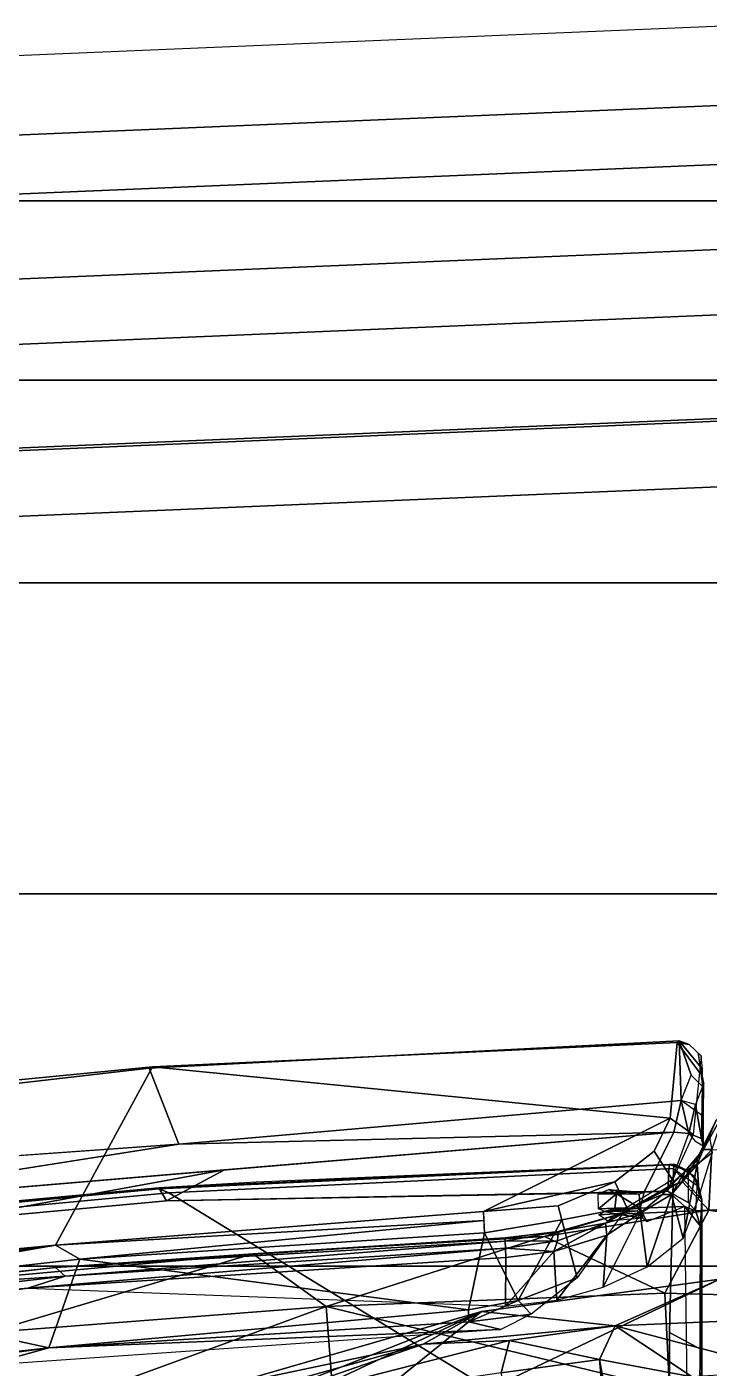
# Model space of a CAD drawing. Extents: x -14.5 to 14.5, y -12.2 to 16.5.
# Drawn here: x -1.718 to -0.827, y 5.116 to 6.867 of the extents above; entities that cross this region are included whole.
import ezdxf

# ---------------------------------------------------------------- set-up
doc = ezdxf.new("R2010")
doc.units = 0
doc.header["$MEASUREMENT"] = 0
for name, color, linetype in [('FABRIC', 80, 'Continuous'), ('SEAT-CHASSIS', 253, 'Continuous'), ('SEAT-FRAME', 253, 'Continuous')]:
    doc.layers.add(name, color=color, linetype=linetype)

msp = doc.modelspace()

# ---------------------------------------------------------------- linework, layer by layer
at = {"layer": 'FABRIC'}
for points in [[(-3.5525, 6.6396, 18.6655), (3.5525, 6.6396, 18.6655), (1.9197, 6.9039, 18.5487), (-1.9197, 6.9039, 18.5487)], [(-3.5525, 6.6396, 18.6655), (-4.6635, 6.4053, 18.7872), (4.6635, 6.4053, 18.7872), (3.5525, 6.6396, 18.6655)], [(-5.519, 6.1408, 18.9069), (5.519, 6.1408, 18.9069), (4.6635, 6.4053, 18.7872), (-4.6635, 6.4053, 18.7872)], [(-5.519, 6.1408, 18.9069), (-6.5711, 5.7348, 19.0807), (6.5711, 5.7348, 19.0807), (5.519, 6.1408, 18.9069)], [(-7.3471, 5.2487, 19.2604), (7.3471, 5.2487, 19.2604), (6.5711, 5.7348, 19.0807), (-6.5711, 5.7348, 19.0807)], [(-7.3471, 5.2487, 19.2604), (-7.9159, 4.7159, 19.4146), (7.9159, 4.7159, 19.4146), (7.3471, 5.2487, 19.2604)]]:
    msp.add_3dface(points, dxfattribs=at)
at = {"layer": 'SEAT-CHASSIS'}
for points in [[(-0.8689, 5.5405, 14.5007), (-1.5535, 5.5087, 14.5063), (-1.5582, 5.5073, 14.6325), (-0.866, 5.543, 14.6155)], [(-0.866, 5.543, 14.6155), (-1.5582, 5.5073, 14.6325), (-1.5194, 5.4081, 14.7223), (-0.8634, 5.4649, 14.7009)], [(-1.5535, 5.5087, 14.5063), (-1.5535, 5.5087, 14.5063), (-0.8689, 5.5405, 14.5007), (-0.8779, 5.4418, 14.2848)], [(-0.8397, 5.5016, 14.5032), (-0.8477, 5.4204, 14.3021), (-0.8779, 5.4418, 14.2848), (-0.8689, 5.5405, 14.5007)], [(-0.8689, 5.5405, 14.5007), (-0.866, 5.543, 14.6155), (-0.8529, 5.538, 14.5576), (-0.8689, 5.5405, 14.5007)], [(-0.8397, 5.5016, 14.5032), (-0.8689, 5.5405, 14.5007), (-0.8529, 5.538, 14.5576), (-0.8375, 5.5233, 14.5568)], [(-0.866, 5.543, 14.6155), (-0.8634, 5.4649, 14.7009), (-0.8504, 5.4979, 14.6612), (-0.866, 5.543, 14.6155)], [(-0.8357, 5.5057, 14.5951), (-0.8375, 5.5233, 14.5568), (-0.8529, 5.538, 14.5576), (-0.866, 5.543, 14.6155)], [(-0.8357, 5.5057, 14.5951), (-0.866, 5.543, 14.6155), (-0.8504, 5.4979, 14.6612), (-0.8355, 5.4832, 14.657)], [(-0.8411, 5.5266, 14.6074), (-0.8411, 5.5266, 14.6074), (-0.8355, 5.4832, 14.657), (-0.8338, 5.4881, 14.6335)], [(-2.0309, 5.2432, 14.0651), (-1.9309, 5.4723, 14.5135), (-1.5535, 5.5087, 14.5063), (-1.6802, 5.2763, 14.052)], [(-1.9309, 5.4723, 14.5135), (-1.8977, 5.4679, 14.6404), (-1.5582, 5.5073, 14.6325), (-1.5535, 5.5087, 14.5063)], [(-1.8977, 5.4679, 14.6404), (-1.82, 5.3866, 14.7234), (-1.5194, 5.4081, 14.7223), (-1.5582, 5.5073, 14.6325)], [(-1.1217, 5.32, 14.061), (-1.6802, 5.2763, 14.052), (-1.5535, 5.5087, 14.5063), (-0.8779, 5.4418, 14.2848)], [(-0.8504, 5.4979, 14.6612), (-0.8355, 5.4832, 14.657), (-0.8351, 5.4446, 14.6735), (-0.8634, 5.4649, 14.7009)], [(-0.8355, 5.4832, 14.657), (-0.8355, 5.4832, 14.657), (-0.8447, 5.4599, 14.6903), (-0.8369, 5.4153, 14.6993)], [(-0.8355, 5.4832, 14.657), (-0.8355, 5.4832, 14.657), (-0.8369, 5.4153, 14.6993), (-0.8348, 5.4059, 14.6899)], [(-0.8355, 5.4832, 14.657), (-0.8355, 5.4832, 14.657), (-0.8348, 5.4059, 14.6899), (-0.8338, 5.4881, 14.6335)], [(-0.8731, 5.4238, 14.7206), (-0.8731, 5.4238, 14.7206), (-0.8634, 5.4649, 14.7009), (-1.5194, 5.4081, 14.7223)], [(-0.8731, 5.4238, 14.7206), (-0.8731, 5.4238, 14.7206), (-0.8533, 5.4218, 14.7157), (-0.8634, 5.4649, 14.7009)], [(-0.8634, 5.4649, 14.7009), (-0.8634, 5.4649, 14.7009), (-0.8533, 5.4218, 14.7157), (-0.8447, 5.4599, 14.6903)], [(-0.8369, 5.4153, 14.6993), (-0.8369, 5.4153, 14.6993), (-0.8447, 5.4599, 14.6903), (-0.8533, 5.4218, 14.7157)], [(-0.8987, 5.399, 14.1999), (-0.9499, 5.359, 14.1251), (-1.1217, 5.32, 14.061), (-0.8779, 5.4418, 14.2848)], [(-0.8748, 5.3613, 14.1953), (-0.8987, 5.399, 14.1999), (-0.8779, 5.4418, 14.2848), (-0.8477, 5.4204, 14.3021)], [(-0.8731, 5.4238, 14.7206), (-0.8731, 5.4238, 14.7206), (-1.5194, 5.4081, 14.7223), (-2.0462, 5.3249, 14.7386)], [(-0.8731, 5.4238, 14.7206), (-1.4596, 5.3744, 14.7296), (-1.5353, 5.3341, 14.6865), (-0.9118, 5.3453, 14.6289)], [(-0.8809, 5.3465, 14.6292), (-0.8533, 5.4218, 14.7157), (-0.8731, 5.4238, 14.7206), (-0.9118, 5.3453, 14.6289)], [(-1.5194, 5.4081, 14.7223), (-1.5194, 5.4081, 14.7223), (-2.1206, 5.365, 14.7245), (-2.5731, 5.2418, 14.7548)], [(-0.8748, 5.3613, 14.1953), (-0.9346, 5.3251, 14.1142), (-0.9499, 5.359, 14.1251), (-0.8987, 5.399, 14.1999)], [(-1.0242, 5.3275, 14.0717), (-1.0242, 5.3275, 14.0717), (-1.1217, 5.32, 14.061), (-0.9499, 5.359, 14.1251)], [(-1.0192, 5.3092, 14.0613), (-1.0242, 5.3275, 14.0717), (-0.9499, 5.359, 14.1251), (-0.9346, 5.3251, 14.1142)], [(-0.972, 5.3432, 14.6362), (-0.972, 5.3432, 14.6362), (-0.9578, 5.3488, 14.6403), (-0.9477, 5.3432, 14.6336)], [(-0.9714, 5.3237, 14.6285), (-0.9714, 5.3237, 14.6285), (-0.9719, 5.3428, 14.636), (-0.9477, 5.3432, 14.6336)], [(-0.9499, 5.3246, 14.6257), (-0.9499, 5.3246, 14.6257), (-0.9714, 5.3237, 14.6285), (-0.9477, 5.3432, 14.6336)], [(-0.9185, 5.3426, 14.6277), (-0.9185, 5.3426, 14.6277), (-0.9477, 5.3432, 14.6336), (-0.9578, 5.3488, 14.6403)], [(-0.9578, 5.3488, 14.6403), (-0.9578, 5.3488, 14.6403), (-0.9118, 5.3453, 14.6289), (-0.9185, 5.3426, 14.6277)], [(-0.9477, 5.3432, 14.6336), (-0.9477, 5.3432, 14.6336), (-0.917, 5.3245, 14.6167), (-0.9499, 5.3246, 14.6257)], [(-0.917, 5.3245, 14.6167), (-0.917, 5.3245, 14.6167), (-0.9477, 5.3432, 14.6336), (-0.9185, 5.3426, 14.6277)], [(-0.9185, 5.3426, 14.6277), (-0.9185, 5.3426, 14.6277), (-0.9118, 5.3453, 14.6289), (-0.917, 5.3245, 14.6167)], [(-0.917, 5.3245, 14.6167), (-0.9118, 5.3453, 14.6289), (-0.8809, 5.3465, 14.6292), (-0.8587, 5.3265, 14.6167)], [(-1.0192, 5.3092, 14.0613), (-1.1204, 5.2923, 14.04), (-1.1217, 5.32, 14.061), (-1.0242, 5.3275, 14.0717)], [(-1.0192, 5.3092, 14.0613), (-1.0192, 5.3092, 14.0613), (-0.9346, 5.3251, 14.1142), (-0.9991, 5.2334, 14.0635)], [(-0.9714, 5.3237, 14.6285), (-0.9714, 5.3237, 14.6285), (-0.9499, 5.3246, 14.6257), (-0.9633, 5.32, 14.6274)], [(-0.9633, 5.32, 14.6274), (-0.9633, 5.32, 14.6274), (-0.9499, 5.3246, 14.6257), (-0.917, 5.3245, 14.6167)], [(-0.917, 5.3245, 14.6167), (-0.917, 5.3245, 14.6167), (-0.9211, 5.321, 14.6174), (-0.9633, 5.32, 14.6274)], [(-0.9211, 5.321, 14.6174), (-0.9211, 5.321, 14.6174), (-0.917, 5.3245, 14.6167), (-0.9136, 5.3113, 14.6177)], [(-0.9085, 5.3067, 14.6181), (-0.9085, 5.3067, 14.6181), (-0.917, 5.3245, 14.6167), (-0.8587, 5.3265, 14.6167)], [(-0.9085, 5.3067, 14.6181), (-0.9085, 5.3067, 14.6181), (-0.9136, 5.3113, 14.6177), (-0.917, 5.3245, 14.6167)], [(-1.1217, 5.32, 14.061), (-1.1217, 5.32, 14.061), (-1.1212, 5.3084, 14.0475), (-1.6802, 5.2763, 14.052)], [(-1.6485, 5.2578, 14.0407), (-1.6485, 5.2578, 14.0407), (-1.6802, 5.2763, 14.052), (-1.1212, 5.3084, 14.0475)], [(-1.1212, 5.3084, 14.0475), (-1.1212, 5.3084, 14.0475), (-1.1204, 5.2923, 14.04), (-1.6485, 5.2578, 14.0407)], [(-1.0192, 5.3092, 14.0613), (-1.0192, 5.3092, 14.0613), (-1.0762, 5.2037, 14.028), (-1.1204, 5.2923, 14.04)], [(-1.0192, 5.3092, 14.0613), (-1.0192, 5.3092, 14.0613), (-0.9991, 5.2334, 14.0635), (-1.0762, 5.2037, 14.028)], [(-0.9711, 5.3155, 14.6287), (-0.9711, 5.3155, 14.6287), (-0.9633, 5.32, 14.6274), (-0.949, 5.317, 14.6251)], [(-0.9591, 5.3074, 14.6331), (-0.9591, 5.3074, 14.6331), (-0.9711, 5.3155, 14.6287), (-0.949, 5.317, 14.6251)], [(-0.9211, 5.321, 14.6174), (-0.9211, 5.321, 14.6174), (-0.949, 5.317, 14.6251), (-0.9633, 5.32, 14.6274)], [(-0.949, 5.317, 14.6251), (-0.949, 5.317, 14.6251), (-0.9136, 5.3113, 14.6177), (-0.9591, 5.3074, 14.6331)], [(-0.9211, 5.321, 14.6174), (-0.9211, 5.321, 14.6174), (-0.9136, 5.3113, 14.6177), (-0.949, 5.317, 14.6251)], [(-1.1204, 5.2923, 14.04), (-1.1204, 5.2923, 14.04), (-1.1412, 5.1917, 14.0179), (-1.6485, 5.2578, 14.0407)], [(-1.1412, 5.1917, 14.0179), (-1.1412, 5.1917, 14.0179), (-1.1204, 5.2923, 14.04), (-1.0762, 5.2037, 14.028)], [(-2.2584, 5.1981, 14.0552), (-2.2584, 5.1981, 14.0552), (-2.0309, 5.2432, 14.0651), (-1.6802, 5.2763, 14.052)], [(-2.2584, 5.1981, 14.0552), (-2.2584, 5.1981, 14.0552), (-1.6802, 5.2763, 14.052), (-2.0275, 5.2156, 14.0438)], [(-2.0275, 5.2156, 14.0438), (-2.0275, 5.2156, 14.0438), (-1.6802, 5.2763, 14.052), (-1.6485, 5.2578, 14.0407)], [(-2.0275, 5.2156, 14.0438), (-2.0275, 5.2156, 14.0438), (-1.6485, 5.2578, 14.0407), (-1.6892, 5.1419, 14.0142)], [(-1.6485, 5.2578, 14.0407), (-1.6485, 5.2578, 14.0407), (-1.1412, 5.1917, 14.0179), (-1.6892, 5.1419, 14.0142)], [(-1.0762, 5.2037, 14.028), (-1.0762, 5.2037, 14.028), (-0.9991, 5.2334, 14.0635), (-1.0594, 5.1862, 14.0235)], [(-2.3631, 5.0661, 14.0272), (-2.3631, 5.0661, 14.0272), (-2.0275, 5.2156, 14.0438), (-1.6892, 5.1419, 14.0142)], [(-1.1407, 5.176, 14.0106), (-1.1407, 5.176, 14.0106), (-1.1412, 5.1917, 14.0179), (-1.0762, 5.2037, 14.028)], [(-1.1407, 5.176, 14.0106), (-1.1407, 5.176, 14.0106), (-1.0762, 5.2037, 14.028), (-1.0594, 5.1862, 14.0235)], [(-1.1407, 5.176, 14.0106), (-1.1407, 5.176, 14.0106), (-1.6892, 5.1419, 14.0142), (-1.1412, 5.1917, 14.0179)], [(-1.0594, 5.1862, 14.0235), (-1.0594, 5.1862, 14.0235), (-1.0987, 5.1661, 13.9975), (-1.1407, 5.176, 14.0106)], [(-1.6892, 5.1419, 14.0142), (-1.6892, 5.1419, 14.0142), (-1.0987, 5.1661, 13.9975), (-1.7728, 5.1191, 13.9992)], [(-1.0987, 5.1661, 13.9975), (-1.0987, 5.1661, 13.9975), (-1.6892, 5.1419, 14.0142), (-1.1407, 5.176, 14.0106)], [(-2.3631, 5.0661, 14.0272), (-2.3631, 5.0661, 14.0272), (-1.6892, 5.1419, 14.0142), (-2.2068, 5.0722, 14.0163)], [(-1.6892, 5.1419, 14.0142), (-1.6892, 5.1419, 14.0142), (-1.7728, 5.1191, 13.9992), (-2.2068, 5.0722, 14.0163)]]:
    msp.add_3dface(points, dxfattribs=at)
at = {"layer": 'SEAT-CHASSIS', "invisible_edges": 9}
for points in [[(-0.8369, 5.4153, 14.6993), (-0.8369, 5.4153, 14.6993), (-0.8533, 5.4218, 14.7157), (-0.8455, 5.4121, 14.7086)], [(-0.8455, 5.4121, 14.7086), (-0.8455, 5.4121, 14.7086), (-0.8348, 5.4059, 14.6899), (-0.8369, 5.4153, 14.6993)]]:
    msp.add_3dface(points, dxfattribs=at)
at = {"layer": 'SEAT-FRAME'}
for points in [[(0, 7.0018, 17.8443), (-1.9197, 6.9209, 17.9195), (-1.9197, 6.8214, 17.9451), (0, 6.9022, 17.8699)], [(-1.9197, 6.7172, 18.4701), (0, 6.7981, 18.3948), (0, 6.9848, 18.4735), (-1.9197, 6.9039, 18.5487)], [(0, 6.9023, 17.8698), (0, 6.7214, 17.8579), (-1.9197, 6.6405, 17.9332), (-1.9197, 6.8214, 17.9451)], [(-1.9197, 6.7172, 18.4701), (-1.9197, 6.3053, 18.107), (0, 6.3862, 18.0317), (0, 6.7981, 18.3948)], [(0, 6.7214, 17.8579), (0, 6.6102, 17.7147), (-1.9197, 6.5293, 17.7899), (-1.9197, 6.6405, 17.9332)], [(0, 6.6102, 17.7147), (0, 6.5249, 17.6096), (-1.9197, 6.444, 17.6848), (-1.9197, 6.5293, 17.7899)], [(0, 6.5249, 17.6096), (0, 6.3896, 17.6087), (-1.9197, 6.3087, 17.684), (-1.9197, 6.444, 17.6848)], [(-1.9197, 6.3087, 17.684), (0, 6.3896, 17.6087), (0, 6.3004, 17.8195), (-1.9197, 6.2196, 17.8948)], [(-1.9197, 6.2196, 17.8948), (0, 6.3004, 17.8195), (0, 6.3862, 18.0317), (-1.9197, 6.3053, 18.107)], [(-0.8235, 5.401, 14.1969), (-0.8235, 5.401, 14.1969), (-0.8345, 5.4008, 14.2053), (-0.807, 5.4507, 14.2973)], [(-0.8345, 5.4008, 14.2053), (-0.8345, 5.4008, 14.2053), (-0.818, 5.4394, 14.2863), (-0.807, 5.4507, 14.2973)], [(-0.818, 5.4394, 14.2863), (-0.818, 5.4394, 14.2863), (-0.8345, 5.4008, 14.2053), (-0.8424, 5.3897, 14.2095)], [(-0.8424, 5.3897, 14.2095), (-0.8424, 5.3897, 14.2095), (-0.8264, 5.42, 14.2846), (-0.818, 5.4394, 14.2863)], [(-0.8264, 5.42, 14.2846), (-0.8264, 5.42, 14.2846), (-0.8426, 5.3817, 14.2137), (-0.8225, 5.3973, 14.3342)], [(-0.8424, 5.3897, 14.2095), (-0.8424, 5.3897, 14.2095), (-0.8426, 5.3817, 14.2137), (-0.8264, 5.42, 14.2846)], [(-0.8274, 5.3216, 14.0458), (-0.8274, 5.3216, 14.0458), (-0.862, 5.3591, 14.1176), (-0.8235, 5.401, 14.1969)], [(-0.8345, 5.4008, 14.2053), (-0.8345, 5.4008, 14.2053), (-0.8235, 5.401, 14.1969), (-0.862, 5.3591, 14.1176)], [(-0.862, 5.3591, 14.1176), (-0.862, 5.3591, 14.1176), (-0.8591, 5.3717, 14.1618), (-0.8345, 5.4008, 14.2053)], [(-0.8591, 5.3717, 14.1618), (-0.8591, 5.3717, 14.1618), (-0.8424, 5.3897, 14.2095), (-0.8345, 5.4008, 14.2053)], [(-0.8225, 5.3973, 14.3342), (-0.8225, 5.3973, 14.3342), (-0.8426, 5.3817, 14.2137), (-0.8399, 5.3403, 14.2151)], [(0, 5.3601, 14.1043), (0, 5.3601, 14.1043), (-0.8274, 5.3216, 14.0458), (-0.8235, 5.401, 14.1969)], [(-1.545, 5.3497, 14.7367), (-0.8718, 5.3813, 14.7309), (-0.8792, 5.3816, 14.7142), (-1.5452, 5.3509, 14.7278)], [(-1.5452, 5.3509, 14.7278), (-0.8792, 5.3816, 14.7142), (-1.4182, 5.3584, 14.7199), (-1.5452, 5.3509, 14.7278)], [(-0.8792, 5.3816, 14.7142), (-0.8809, 5.3465, 14.6292), (-1.5353, 5.3341, 14.6865), (-1.5452, 5.3509, 14.7278)], [(-0.8718, 5.3813, 14.7309), (-1.545, 5.3497, 14.7367), (-1.5322, 5.3444, 14.7458), (-0.8734, 5.3762, 14.7384)], [(-0.8789, 5.1619, 14.8265), (-0.8734, 5.3762, 14.7384), (-1.5322, 5.3444, 14.7458), (-0.8787, 4.9444, 14.8929)], [(-0.8542, 5.3731, 14.7139), (-0.8542, 5.332, 14.6198), (-0.8809, 5.3465, 14.6292), (-0.8792, 5.3816, 14.7142)], [(-0.8718, 5.3813, 14.7309), (-0.8718, 5.3813, 14.7309), (-0.8542, 5.3731, 14.7139), (-0.8792, 5.3816, 14.7142)], [(-0.8789, 5.1619, 14.8265), (-0.8366, 5.1394, 14.7893), (-0.8367, 5.3353, 14.7112), (-0.8734, 5.3762, 14.7384)], [(-0.876, 5.3422, 14.1445), (-0.876, 5.3422, 14.1445), (-0.8608, 5.2854, 14.1571), (-0.8426, 5.3817, 14.2137)], [(-0.8591, 5.3717, 14.1618), (-0.8591, 5.3717, 14.1618), (-0.876, 5.3422, 14.1445), (-0.8426, 5.3817, 14.2137)], [(-0.8424, 5.3539, 14.7269), (-0.8464, 5.3664, 14.7234), (-0.8718, 5.3813, 14.7309), (-0.8734, 5.3762, 14.7384)], [(-0.8542, 5.3731, 14.7139), (-0.8718, 5.3813, 14.7309), (-0.8464, 5.3664, 14.7234), (-0.8423, 5.3585, 14.7128)], [(-0.8608, 5.2854, 14.1571), (-0.8608, 5.2854, 14.1571), (-0.8398, 5.3397, 14.2152), (-0.8426, 5.3817, 14.2137)], [(-0.8426, 5.3817, 14.2137), (-0.8426, 5.3817, 14.2137), (-0.8424, 5.3897, 14.2095), (-0.8591, 5.3717, 14.1618)], [(-1.4596, 5.3744, 14.7296), (-2.0462, 5.3249, 14.7386), (-2.2278, 5.2545, 14.7024), (-1.8292, 5.3072, 14.6908)], [(-1.8292, 5.3072, 14.6908), (-1.5353, 5.3341, 14.6865), (-1.4596, 5.3744, 14.7296), (-1.8292, 5.3072, 14.6908)], [(-0.8274, 5.3216, 14.0458), (-0.8274, 5.3216, 14.0458), (-0.9438, 5.3164, 14.0451), (-0.862, 5.3591, 14.1176)], [(-0.862, 5.3591, 14.1176), (-0.862, 5.3591, 14.1176), (-0.9438, 5.3164, 14.0451), (-0.8827, 5.3511, 14.1108)], [(-0.888, 5.3423, 14.1223), (-0.888, 5.3423, 14.1223), (-0.876, 5.3422, 14.1445), (-0.8591, 5.3717, 14.1618)], [(-0.8827, 5.3511, 14.1108), (-0.8827, 5.3511, 14.1108), (-0.888, 5.3423, 14.1223), (-0.8591, 5.3717, 14.1618)], [(-0.8827, 5.3511, 14.1108), (-0.8827, 5.3511, 14.1108), (-0.8591, 5.3717, 14.1618), (-0.862, 5.3591, 14.1176)], [(-0.8443, 5.3207, 14.6219), (-0.8423, 5.3585, 14.7128), (-0.8542, 5.3731, 14.7139), (-0.8542, 5.332, 14.6198)], [(-0.8464, 5.3664, 14.7234), (-0.8464, 5.3664, 14.7234), (-0.8424, 5.3539, 14.7269), (-0.8367, 5.3353, 14.7112)], [(-0.8367, 5.3353, 14.7112), (-0.8367, 5.3353, 14.7112), (-0.8423, 5.3585, 14.7128), (-0.8464, 5.3664, 14.7234)], [(-0.8367, 5.3353, 14.7112), (-0.8383, 5.301, 14.6288), (-0.8443, 5.3207, 14.6219), (-0.8423, 5.3585, 14.7128)], [(-0.8274, 5.3216, 14.0458), (-0.8274, 5.3216, 14.0458), (0, 5.3601, 14.1043), (0, 5.1892, 13.8055)], [(-1.8382, 5.3238, 14.7311), (-1.877, 5.3182, 14.7438), (-1.545, 5.3497, 14.7367), (-1.5452, 5.3509, 14.7278)], [(-1.5322, 5.3444, 14.7458), (-1.545, 5.3497, 14.7367), (-1.877, 5.3182, 14.7438), (-1.8696, 5.3127, 14.7525)], [(-1.8696, 5.3127, 14.7525), (-1.6432, 4.8593, 14.9014), (-0.8787, 4.9444, 14.8929), (-1.5322, 5.3444, 14.7458)], [(-1.5353, 5.3341, 14.6865), (-1.8292, 5.3072, 14.6908), (-1.8382, 5.3238, 14.7311), (-1.5452, 5.3509, 14.7278)], [(-0.9438, 5.3164, 14.0451), (-0.9438, 5.3164, 14.0451), (-0.9181, 5.3296, 14.0767), (-0.8827, 5.3511, 14.1108)], [(-0.9181, 5.3296, 14.0767), (-0.9181, 5.3296, 14.0767), (-0.888, 5.3423, 14.1223), (-0.8827, 5.3511, 14.1108)], [(-0.9181, 5.3296, 14.0767), (-0.9181, 5.3296, 14.0767), (-0.9169, 5.318, 14.0934), (-0.888, 5.3423, 14.1223)], [(-0.888, 5.3423, 14.1223), (-0.888, 5.3423, 14.1223), (-0.9169, 5.318, 14.0934), (-0.876, 5.3422, 14.1445)], [(-0.9079, 5.2478, 14.0892), (-0.9079, 5.2478, 14.0892), (-0.876, 5.3422, 14.1445), (-0.9169, 5.318, 14.0934)], [(-0.876, 5.3422, 14.1445), (-0.876, 5.3422, 14.1445), (-0.9079, 5.2478, 14.0892), (-0.8608, 5.2854, 14.1571)], [(-0.8587, 5.3265, 14.6167), (-0.8809, 5.3465, 14.6292), (-0.8542, 5.332, 14.6198), (-0.8443, 5.3207, 14.6219)], [(-0.9169, 5.318, 14.0934), (-0.9169, 5.318, 14.0934), (-0.9181, 5.3296, 14.0767), (-0.9623, 5.305, 14.0557)], [(-0.9438, 5.3164, 14.0451), (-0.9438, 5.3164, 14.0451), (-0.9623, 5.305, 14.0557), (-0.9181, 5.3296, 14.0767)], [(-0.8383, 5.301, 14.6288), (-0.8587, 5.3265, 14.6167), (-0.8443, 5.3207, 14.6219), (-0.8383, 5.301, 14.6288)], [(-0.8383, 5.301, 14.6288), (-0.841, 4.5521, 14.6911), (-0.8486, 4.5505, 14.6812), (-0.8587, 5.3265, 14.6167)], [(-0.841, 4.5521, 14.6911), (-0.8383, 5.301, 14.6288), (-0.8367, 5.3353, 14.7112), (-0.8366, 5.1394, 14.7893)], [(-1.8696, 5.3127, 14.7525), (-2.2407, 5.2601, 14.7642), (-2.4013, 4.7579, 14.9062), (-1.6432, 4.8593, 14.9014)], [(-0.8274, 5.3216, 14.0458), (-0.8274, 5.3216, 14.0458), (-0.8847, 5.2136, 13.8591), (-1.0421, 5.2876, 13.9958)], [(-0.8274, 5.3216, 14.0458), (-0.8274, 5.3216, 14.0458), (-1.0421, 5.2876, 13.9958), (-0.9438, 5.3164, 14.0451)], [(-1.024, 5.2938, 14.0182), (-1.024, 5.2938, 14.0182), (-0.9438, 5.3164, 14.0451), (-1.0421, 5.2876, 13.9958)], [(-0.9623, 5.305, 14.0557), (-0.9623, 5.305, 14.0557), (-0.9438, 5.3164, 14.0451), (-1.024, 5.2938, 14.0182)], [(-0.9651, 5.2211, 14.0439), (-0.9651, 5.2211, 14.0439), (-0.9079, 5.2478, 14.0892), (-0.9169, 5.318, 14.0934)], [(-0.9651, 5.2211, 14.0439), (-0.9651, 5.2211, 14.0439), (-0.9169, 5.318, 14.0934), (-0.9607, 5.2891, 14.0606)], [(-0.9607, 5.2891, 14.0606), (-0.9607, 5.2891, 14.0606), (-0.9169, 5.318, 14.0934), (-0.9623, 5.305, 14.0557)], [(-0.8274, 5.3216, 14.0458), (-0.8274, 5.3216, 14.0458), (0, 5.1892, 13.8055), (-0.8847, 5.2136, 13.8591)], [(-1.025, 5.2819, 14.031), (-1.025, 5.2819, 14.031), (-1.024, 5.2938, 14.0182), (-1.0932, 5.2815, 14.014)], [(-1.0932, 5.2856, 14.0029), (-1.0932, 5.2856, 14.0029), (-1.0932, 5.2815, 14.014), (-1.024, 5.2938, 14.0182)], [(-1.0421, 5.2876, 13.9958), (-1.0421, 5.2876, 13.9958), (-1.0932, 5.2856, 14.0029), (-1.024, 5.2938, 14.0182)], [(-1.0299, 5.2679, 14.0304), (-1.0299, 5.2679, 14.0304), (-0.9607, 5.2891, 14.0606), (-0.9623, 5.305, 14.0557)], [(-1.0299, 5.2679, 14.0304), (-1.0299, 5.2679, 14.0304), (-0.9623, 5.305, 14.0557), (-1.025, 5.2819, 14.031)], [(-1.0259, 5.2045, 14.0179), (-1.0259, 5.2045, 14.0179), (-0.9607, 5.2891, 14.0606), (-1.0299, 5.2679, 14.0304)], [(-1.0259, 5.2045, 14.0179), (-1.0259, 5.2045, 14.0179), (-0.9651, 5.2211, 14.0439), (-0.9607, 5.2891, 14.0606)], [(-1.025, 5.2819, 14.031), (-1.025, 5.2819, 14.031), (-0.9623, 5.305, 14.0557), (-1.024, 5.2938, 14.0182)], [(-1.0928, 5.272, 14.0211), (-1.0928, 5.272, 14.0211), (-1.7166, 5.2199, 14.0227), (-1.0922, 5.2602, 14.022)], [(-1.6675, 5.2355, 14.0218), (-1.6675, 5.2355, 14.0218), (-1.7166, 5.2199, 14.0227), (-1.0928, 5.272, 14.0211)], [(-1.0932, 5.2856, 14.0029), (-1.0932, 5.2856, 14.0029), (-1.4228, 5.265, 13.9915), (-1.6804, 5.2469, 14.0091)], [(-1.6804, 5.2469, 14.0091), (-1.6804, 5.2469, 14.0091), (-1.0932, 5.2815, 14.014), (-1.0932, 5.2856, 14.0029)], [(-1.6675, 5.2355, 14.0218), (-1.6675, 5.2355, 14.0218), (-1.0932, 5.2815, 14.014), (-1.6804, 5.2469, 14.0091)], [(-1.6675, 5.2355, 14.0218), (-1.6675, 5.2355, 14.0218), (-1.0928, 5.272, 14.0211), (-1.0932, 5.2815, 14.014)], [(-1.3268, 5.1961, 13.8605), (-1.3268, 5.1961, 13.8605), (-1.4228, 5.265, 13.9915), (-1.0421, 5.2876, 13.9958)], [(-1.0932, 5.2856, 14.0029), (-1.0932, 5.2856, 14.0029), (-1.0421, 5.2876, 13.9958), (-1.4228, 5.265, 13.9915)], [(-1.0421, 5.2876, 13.9958), (-1.0421, 5.2876, 13.9958), (-0.8847, 5.2136, 13.8591), (-1.3268, 5.1961, 13.8605)], [(-1.0932, 5.2815, 14.014), (-1.0932, 5.2815, 14.014), (-1.0928, 5.272, 14.0211), (-1.025, 5.2819, 14.031)], [(-1.0928, 5.272, 14.0211), (-1.0928, 5.272, 14.0211), (-1.0299, 5.2679, 14.0304), (-1.025, 5.2819, 14.031)], [(-1.0299, 5.2679, 14.0304), (-1.0299, 5.2679, 14.0304), (-1.0928, 5.272, 14.0211), (-1.0922, 5.2602, 14.022)], [(-1.4228, 5.265, 13.9915), (-1.4228, 5.265, 13.9915), (-1.9124, 5.2205, 13.9942), (-1.6804, 5.2469, 14.0091)], [(-1.7679, 5.1621, 13.8626), (-1.7679, 5.1621, 13.8626), (-1.9124, 5.2205, 13.9942), (-1.4228, 5.265, 13.9915)], [(-1.7679, 5.1621, 13.8626), (-1.7679, 5.1621, 13.8626), (-1.4228, 5.265, 13.9915), (-1.3268, 5.1961, 13.8605)], [(-1.0922, 5.2602, 14.022), (-1.0922, 5.2602, 14.022), (-1.7166, 5.2199, 14.0227), (-1.0927, 5.1963, 14.0077)], [(-0.1421, 5.2648, 16.2328), (-0.8132, 5.2316, 16.2525), (-1.4457, 4.9296, 17.2884)], [(-0.9712, 5.0172, 17.2495), (-0.1421, 5.2648, 16.2328), (-1.4457, 4.9296, 17.2884)], [(-1.0299, 5.2679, 14.0304), (-1.0299, 5.2679, 14.0304), (-1.0927, 5.1963, 14.0077), (-1.0259, 5.2045, 14.0179)], [(-1.0922, 5.2602, 14.022), (-1.0922, 5.2602, 14.022), (-1.0927, 5.1963, 14.0077), (-1.0299, 5.2679, 14.0304)], [(-0.9712, 5.0172, 17.2495), (-0.5564, 5.0449, 17.2659), (0.0728, 5.2685, 16.2511)], [(-0.1421, 5.2648, 16.2328), (-0.9712, 5.0172, 17.2495), (0.0728, 5.2685, 16.2511)], [(-1.9553, 5.2169, 14.0127), (-1.9553, 5.2169, 14.0127), (-1.6804, 5.2469, 14.0091), (-1.9124, 5.2205, 13.9942)], [(-1.6675, 5.2355, 14.0218), (-1.6675, 5.2355, 14.0218), (-1.6804, 5.2469, 14.0091), (-1.9553, 5.2169, 14.0127)], [(-2.1343, 5.1817, 14.0262), (-2.1343, 5.1817, 14.0262), (-2.3718, 5.1305, 14.0315), (-1.7166, 5.2199, 14.0227)], [(-1.9553, 5.2169, 14.0127), (-1.9553, 5.2169, 14.0127), (-2.1343, 5.1817, 14.0262), (-1.6675, 5.2355, 14.0218)], [(-2.1343, 5.1817, 14.0262), (-2.1343, 5.1817, 14.0262), (-1.7166, 5.2199, 14.0227), (-1.6675, 5.2355, 14.0218)], [(-0.8132, 5.2316, 16.2525), (-1.1242, 5.1894, 16.2375), (-1.4457, 4.9296, 17.2884)], [(-1.1242, 5.1894, 16.2375), (-0.8132, 5.2316, 16.2525), (-0.9497, 5.1709, 16.0151)], [(-0.8132, 5.2316, 16.2525), (-0.6341, 5.1842, 16.0279), (-0.9497, 5.1709, 16.0151)], [(-0.8785, 5.0875, 13.6574), (-0.8785, 5.0875, 13.6574), (-1.3268, 5.1961, 13.8605), (-0.8847, 5.2136, 13.8591)], [(0, 5.1892, 13.8055), (0, 5.1892, 13.8055), (-0.8785, 5.0875, 13.6574), (-0.8847, 5.2136, 13.8591)], [(-1.1242, 5.1894, 16.2375), (-1.4625, 5.0916, 16.2353), (-2.4035, 4.6834, 17.3163)], [(-1.8826, 4.8345, 17.2979), (-1.1242, 5.1894, 16.2375), (-2.4035, 4.6834, 17.3163)], [(-1.1242, 5.1894, 16.2375), (-1.8826, 4.8345, 17.2979), (-1.4457, 4.9296, 17.2884)], [(-1.7557, 5.0392, 13.6603), (-1.7557, 5.0392, 13.6603), (-1.7679, 5.1621, 13.8626), (-1.3268, 5.1961, 13.8605)], [(-1.3268, 5.1961, 13.8605), (-1.3268, 5.1961, 13.8605), (-1.3175, 5.0713, 13.6587), (-1.7557, 5.0392, 13.6603)], [(-1.4625, 5.0916, 16.2353), (-1.1242, 5.1894, 16.2375), (-1.2003, 5.147, 16.0782)], [(-0.8785, 5.0875, 13.6574), (-0.8785, 5.0875, 13.6574), (-1.3175, 5.0713, 13.6587), (-1.3268, 5.1961, 13.8605)], [(-1.2003, 5.147, 16.0782), (-1.1242, 5.1894, 16.2375), (-0.9497, 5.1709, 16.0151)], [(-0.7266, 5.1119, 15.8272), (-0.9497, 5.1709, 16.0151), (-0.6341, 5.1842, 16.0279)], [(0, 4.9997, 13.5181), (0, 4.9997, 13.5181), (-0.8785, 5.0875, 13.6574), (0, 5.1892, 13.8055)], [(-0.9497, 5.1709, 16.0151), (-1.0876, 5.1515, 16.0325), (-1.2003, 5.147, 16.0782)], [(-0.9699, 5.127, 15.9757), (-1.0876, 5.1515, 16.0325), (-0.9497, 5.1709, 16.0151)], [(-0.9699, 5.127, 15.9757), (-0.9497, 5.1709, 16.0151), (-0.8492, 5.1044, 15.9019)], [(-0.8492, 5.1044, 15.9019), (-0.9497, 5.1709, 16.0151), (-0.7266, 5.1119, 15.8272)], [(-1.4629, 5.0558, 16.0492), (-1.2003, 5.147, 16.0782), (-1.0876, 5.1515, 16.0325)], [(-1.0876, 5.1515, 16.0325), (-1.0986, 5.1095, 16.0183), (-1.4629, 5.0558, 16.0492)], [(-1.0986, 5.1095, 16.0183), (-1.0876, 5.1515, 16.0325), (-0.9699, 5.127, 15.9757)], [(-0.8789, 5.1619, 14.8265), (-0.8787, 4.9444, 14.8929), (-0.8366, 4.9395, 14.8501), (-0.8366, 5.1394, 14.7893)], [(-1.2003, 5.147, 16.0782), (-1.4629, 5.0558, 16.0492), (-1.4621, 5.0739, 16.0924)], [(-1.4621, 5.0739, 16.0924), (-1.4625, 5.0916, 16.2353), (-1.2003, 5.147, 16.0782)], [(-0.8366, 5.1394, 14.7893), (-0.8366, 4.9395, 14.8501), (-0.841, 4.5521, 14.6911)], [(-0.9699, 5.127, 15.9757), (-0.8777, 4.1136, 16.1974), (-1.0986, 5.1095, 16.0183)], [(-0.8777, 4.1136, 16.1974), (-0.9699, 5.127, 15.9757), (-0.7859, 4.1257, 16.1428)], [(-0.8492, 5.1044, 15.9019), (-0.7859, 4.1257, 16.1428), (-0.9699, 5.127, 15.9757)]]:
    msp.add_3dface(points, dxfattribs=at)

doc.saveas('drawing.dxf')
